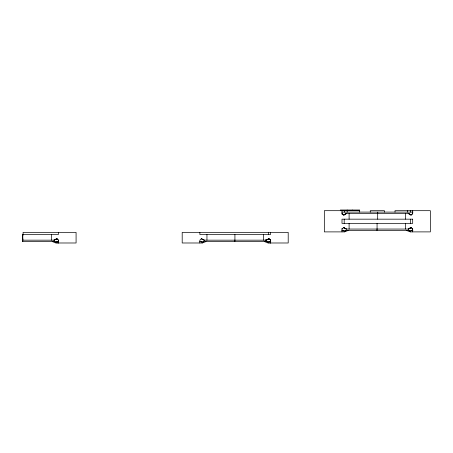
<?xml version="1.0" encoding="UTF-8"?>
<svg xmlns="http://www.w3.org/2000/svg" width="453" height="453" viewBox="0 0 453 453"><rect width="100%" height="100%" fill="white"/><g stroke="black" fill="none" stroke-linecap="round" stroke-linejoin="round"><path stroke-width="0.68" d="M234.847 241.579L234.864 240.164M376.992 230.475L377.009 229.059M377.74 213.516L377.757 212.1M57.055 241.579L56.042 242.989L52.276 241.579M269.178 241.579L268.17 242.989L264.405 241.579M411.324 230.475L410.316 231.891L406.545 230.475M203.578 241.579L202.231 242.989L182.197 242.989L182.197 232.389L288.204 232.389L288.204 242.989L268.17 242.989L266.851 241.579M345.724 230.475L344.376 231.891L324.337 231.891L324.337 210.685L359.676 210.685M342.009 229.093L343.448 227.649L344.671 227.649M410.078 214.926L411.296 214.926L412.683 213.539M265.226 240.164L266.874 239.314M56.121 239.037L53.901 240.164L57.021 238.754L58.409 240.141L58.409 242.989M268.799 238.754L266.03 240.164L268.833 238.754L270.537 240.141L269.133 238.754L266.319 240.164L204.127 240.164L201.308 238.754L199.864 240.198L199.864 242.989M58.641 241.579L22.65 241.579L22.65 234.512L22.718 241.579L22.758 238.754L22.797 240.164L54.196 240.164L57.01 238.754L58.409 240.164M411.296 214.926L408.476 213.516L346.285 213.516L343.47 214.926L342.009 213.459L343.459 214.926L344.637 214.926M343.448 227.649L346.273 229.059L408.464 229.059L411.279 227.649L412.683 229.037L411.279 227.649L410.112 227.649M54.196 240.164L57.021 238.754M266.319 240.164L269.144 238.754M343.459 214.926L346.285 213.516M408.464 229.059L411.29 227.649M206.007 241.579L202.231 242.989L201.194 241.579M348.153 230.475L344.376 231.891L343.34 230.475M341.839 212.1L412.983 212.1M341.766 230.475L412.91 230.475M201.659 238.754L201.308 238.754L204.127 240.164M199.62 241.579L270.764 241.579M408.476 213.516L411.273 214.926M343.476 227.649L346.273 229.059M408.164 213.516L410.945 214.926M343.804 227.649L346.585 229.059M202.214 239.037L204.439 240.164M408.997 230.475L410.316 231.891L430.35 231.891L430.35 210.685L395.01 210.685L395.01 212.1M54.722 241.579L56.042 242.989L76.081 242.989L76.081 232.389L23.075 232.389L23.075 235.22M412.683 210.685L412.683 214.218M412.683 228.357L412.683 231.891M410.486 219.167L410.486 223.408M410.316 210.685L410.316 212.1M407.507 210.685L407.507 212.1M405.65 213.516L405.65 219.167M405.639 223.408L405.639 229.059M384.41 212.1L384.41 210.685L370.277 210.685L370.277 212.1M377.683 213.516L377.683 219.167M377.066 223.408L377.066 229.059M359.676 212.1L359.676 210.011L340.333 210.011L340.333 210.685M352.61 210.011L352.61 210.685M349.11 213.516L349.11 219.167M349.099 223.408L349.099 229.059M347.185 210.011L347.185 212.1M344.376 210.685L344.376 212.1M344.201 219.167L344.201 223.408M342.009 210.685L342.009 214.218M342.009 228.357L342.009 231.891M270.537 232.389L270.537 234.512L199.864 234.512L199.864 232.389M270.537 239.456L270.537 242.989M270.384 241.579L270.384 242.989M269.937 241.579L269.937 242.989M268.346 232.389L268.346 234.512M263.493 234.512L263.493 240.164M234.92 234.512L234.92 240.164M206.953 234.512L206.953 240.164M58.409 232.389L58.409 234.512L22.797 234.512L22.797 240.164M58.261 241.579L58.261 242.989M57.808 241.579L57.808 242.989M51.365 234.512L51.365 240.164M346.573 213.516L343.804 214.926L346.573 213.516M410.945 227.649L408.176 229.059L410.979 227.649M412.683 219.167L342.009 219.167L342.009 223.408L412.683 223.408L412.683 219.167"/></g></svg>
